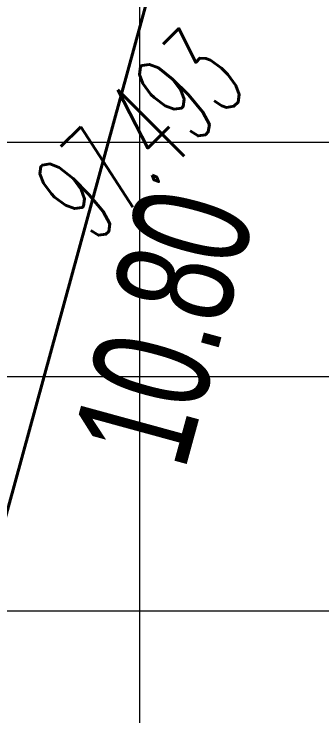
# Model space of a CAD drawing. Header units: millimetres. Extents: x 684983 to 685377, y 990360 to 990509.
# Drawn here: x 685070.94 to 685073.57, y 990425.15 to 990431.13 of the extents above; entities that cross this region are included whole.
import ezdxf

# ---------------------------------------------------------------- set-up
doc = ezdxf.new("R2010")
doc.units = ezdxf.units.MM
doc.header["$PDMODE"] = 35
doc.header["$PDSIZE"] = 0.2
for name, color, linetype, lineweight in [('BD', 1, 'Continuous', 40), ('grid', 8, 'Continuous', 9), ('GRID LEVELS', 7, 'Continuous', 13)]:
    doc.layers.add(name, color=color, linetype=linetype, lineweight=lineweight)
doc.layers.add('dim', color=7, linetype='Continuous')
doc.styles.add('DIM', font='ARIALN.TTF', dxfattribs={"width": 0.8, "height": 1})
doc.styles.get("Standard").update_dxf_attribs({"font": 'RomanS'})
doc.dimstyles.get("Standard").update_dxf_attribs({"dimtxt": 1, "dimasz": 0.18, "dimexe": 0.18, "dimexo": 0.0625, "dimgap": 0.09, "dimtad": 0, "dimrnd": 0.05, "dimzin": 0, "dimdsep": 46, "dimtxsty": 'DIM', "dimcen": 0.09, "dimse1": 1, "dimse2": 1, "dimsd1": 1, "dimsd2": 1, "dimadec": 0, "dimazin": 0, "dimtfac": 1, "dimtix": 1, "dimtofl": 0, "dimtmove": 2, "dimatfit": 3, "dimfxl": 0, "dimtolj": 1, "dimtzin": 0, "dimarcsym": 0})

# ---------------------------------------------------------------- blocks, each defined once
blk = doc.blocks.new('*D25')
at = {"layer": 'Defpoints', "color": 0, "transparency": 16777216}
for p in [(685072.801, 990433.898), (685069.954, 990423.491), (685070.8008, 990423.2593)]:
    blk.add_point(p, dxfattribs=at)
at = {"layer": 'dim', "color": 0, "transparency": 16777216, "insert": (685072.2243, 990428.4628), "char_height": 1, "attachment_point": 5, "rotation": 74.70017, "style": 'DIM'}
blk.add_mtext('\\A1;10.80', dxfattribs=at)

msp = doc.modelspace()

# ---------------------------------------------------------------- linework, layer by layer
at = {"layer": 'BD'}
msp.add_line((685072.801, 990433.898), (685069.954, 990423.491), dxfattribs=at)
at = {"layer": 'grid'}
for p, q in [((685072.0136, 990509.1548), (685072.0136, 990370.8996)), ((685085.1957, 990430.0381), (684982.7636, 990430.0381)), ((685085.1957, 990428.0381), (684982.7636, 990428.0381)), ((685085.1957, 990426.0381), (684982.7636, 990426.0381))]:
    msp.add_line(p, q, dxfattribs=at)

# ---------------------------------------------------------------- texts
at = {"layer": 'GRID LEVELS', "width": 0.5}
msp.add_text('97.493', height=0.8, rotation=45, dxfattribs=at).set_placement((685071.63, 990429.1578, 97.4926))

# ---------------------------------------------------------------- dimensions: what is measured, and where the dimension line sits
at = {"layer": 'dim'}
dim = msp.add_aligned_dim(p1=(685072.801, 990433.898), p2=(685069.954, 990423.491), distance=0.8779, dimstyle='Standard', dxfattribs=at)
dim.commit()
dim.dimension.update_dxf_attribs({"geometry": '*D25', "text_midpoint": (685072.2243, 990428.4628)})

doc.saveas('drawing.dxf')
